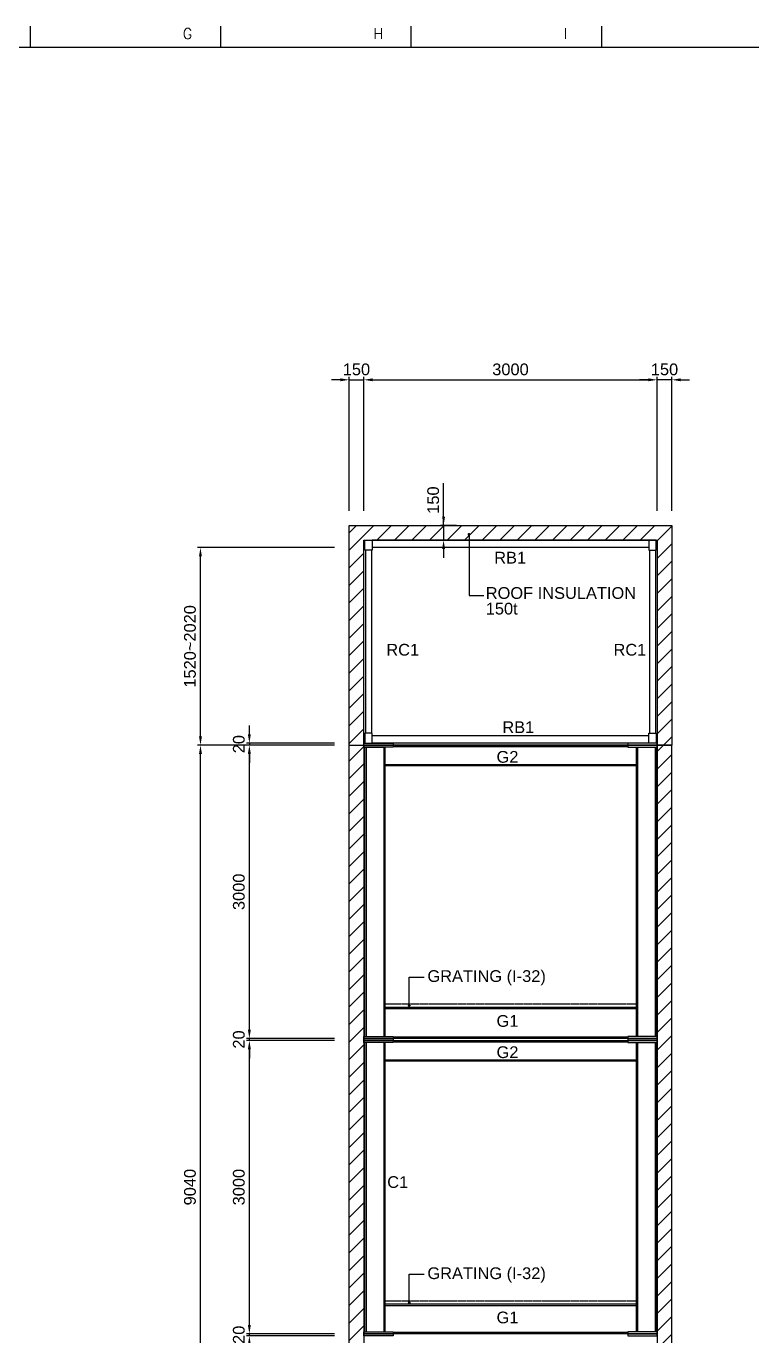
# Model space of a CAD drawing. Header units: millimetres. Extents: x 415966 to 487306, y -108951 to -17325.
# Drawn here: x 464019 to 471439, y -56259 to -42867 of the extents above; entities that cross this region are included whole.
import ezdxf
from ezdxf.enums import TextEntityAlignment as Align

# ---------------------------------------------------------------- set-up
doc = ezdxf.new("R2010")
doc.units = ezdxf.units.MM
doc.header["$LTSCALE"] = 2
doc.linetypes.add('CENTER', pattern=[2, 1.25, -0.25, 0.25, -0.25])
doc.linetypes.add('HIDDEN', pattern=[0.375, 0.25, -0.125])
doc.layers.get('Defpoints').update_dxf_attribs({"color": 250})
for name, color, linetype in [('#20_GR', 3, 'Continuous'), ('C_CEN', 1, 'CENTER'), ('C_COLUMN-01', 2, 'Continuous'), ('C_DIM', 7, 'Continuous'), ('C_GIRDER', 2, 'Continuous'), ('C_TEXT_01', 2, 'Continuous'), ('finish', 1, 'Continuous'), ('TAN-TIT', 30, 'Continuous')]:
    doc.layers.add(name, color=color, linetype=linetype)
doc.styles.add('Arial', font='arial.ttf')
doc.styles.add('COM', font='COMPLEX', dxfattribs={"height": 5})
doc.dimstyles.new('일반도면_0030', dxfattribs={"dimtxt": 120, "dimasz": 90, "dimexe": 30, "dimexo": 150, "dimgap": 45, "dimtad": 1, "dimdec": 0, "dimzin": 0, "dimdsep": 46, "dimtxsty": 'Arial', "dimcen": -150, "dimclrd": 7, "dimclre": 7, "dimclrt": 2, "dimadec": 8, "dimazin": 0, "dimtfac": 1, "dimtdec": 0, "dimtix": 1, "dimtmove": 2, "dimatfit": 3, "dimfxl": 1, "dimtolj": 1, "dimtzin": 0, "dimarcsym": 0})
pattern_1 = [(45, (-63679, 0), (-89.80256, 89.80256), [])]

# ---------------------------------------------------------------- blocks, each defined once
blk = doc.blocks.new('BORDER')
at = {"layer": 'TAN-TIT'}
for p, q in [((8284.8, 16468), (8284.8, 16612.2)), ((9582.7, 16468), (9582.7, 16612.2)), ((10880.6, 16468), (10880.6, 16612.2)), ((12178.4, 16468), (12178.4, 16612.2)), ((23282.3, 16468), (497.7, 16468))]:
    blk.add_line(p, q, dxfattribs=at)
at = {"layer": 'TAN-TIT', "style": 'COM'}
for s, p in [('G', (9323.1, 16525.7)), ('H', (10621, 16525.7)), ('I', (11918.8, 16525.7))]:
    blk.add_text(s, height=72.1, dxfattribs=at).set_placement(p)
blk = doc.blocks.new('*D21')
at = {"layer": 'C_DIM', "color": 7, "lineweight": -2, "transparency": 16777216}
for p, q in [((466301, -53129), (466301, -53039)), ((467171, -53219), (466271, -53219)), ((467171, -53239), (466271, -53239)), ((466301, -53239), (466301, -53219)), ((466301, -53329), (466301, -53419))]:
    blk.add_line(p, q, dxfattribs=at)
at = {"layer": 'C_DIM', "color": 7, "transparency": 16777216}
for points in [[(466286, -53129), (466316, -53129), (466301, -53219)], [(466286, -53329), (466316, -53329), (466301, -53239)]]:
    blk.add_solid(points, dxfattribs=at)
at = {"layer": 'Defpoints', "color": 0, "transparency": 16777216}
for p in [(466301, -53219), (467321, -53219), (467321, -53239)]:
    blk.add_point(p, dxfattribs=at)
at = {"layer": 'C_DIM', "color": 2, "transparency": 16777216, "insert": (466194, -53229), "char_height": 120, "attachment_point": 5, "rotation": 90, "style": 'Arial'}
blk.add_mtext('\\A1;20', dxfattribs=at)
blk = doc.blocks.new('*D22')
at = {"layer": 'C_DIM', "color": 7, "lineweight": -2, "transparency": 16777216}
for p, q in [((467171, -50219), (466271, -50219)), ((466301, -53129), (466301, -50309)), ((467171, -53219), (466271, -53219))]:
    blk.add_line(p, q, dxfattribs=at)
at = {"layer": 'C_DIM', "color": 7, "transparency": 16777216}
for points in [[(466286, -50309), (466316, -50309), (466301, -50219)], [(466286, -53129), (466316, -53129), (466301, -53219)]]:
    blk.add_solid(points, dxfattribs=at)
at = {"layer": 'Defpoints', "color": 0, "transparency": 16777216}
for p in [(466301, -50219), (467321, -50219), (467321, -53219)]:
    blk.add_point(p, dxfattribs=at)
at = {"layer": 'C_DIM', "color": 2, "transparency": 16777216, "insert": (466194, -51719), "char_height": 120, "attachment_point": 5, "rotation": 90, "style": 'Arial'}
blk.add_mtext('\\A1;3000', dxfattribs=at)
blk = doc.blocks.new('*D23')
at = {"layer": 'C_DIM', "color": 7, "lineweight": -2, "transparency": 16777216}
for p, q in [((466971, -50219), (465771, -50219)), ((465801, -59169), (465801, -50309)), ((466971, -59259), (465771, -59259))]:
    blk.add_line(p, q, dxfattribs=at)
at = {"layer": 'C_DIM', "color": 7, "transparency": 16777216}
for points in [[(465786, -50309), (465816, -50309), (465801, -50219)], [(465786, -59169), (465816, -59169), (465801, -59259)]]:
    blk.add_solid(points, dxfattribs=at)
at = {"layer": 'Defpoints', "color": 0, "transparency": 16777216}
for p in [(465801, -50219), (467121, -50219), (467121, -59259)]:
    blk.add_point(p, dxfattribs=at)
at = {"layer": 'C_DIM', "color": 2, "transparency": 16777216, "insert": (465694, -54739), "char_height": 120, "attachment_point": 5, "rotation": 90, "style": 'Arial'}
blk.add_mtext('\\A1;9040', dxfattribs=at)
blk = doc.blocks.new('*D25')
at = {"layer": 'C_DIM', "color": 7, "lineweight": -2, "transparency": 16777216}
for p, q in [((466301, -56149), (466301, -56059)), ((467171, -56239), (466271, -56239)), ((466301, -56259), (466301, -56239)), ((467171, -56259), (466271, -56259)), ((466301, -56349), (466301, -56439))]:
    blk.add_line(p, q, dxfattribs=at)
at = {"layer": 'C_DIM', "color": 7, "transparency": 16777216}
for points in [[(466286, -56149), (466316, -56149), (466301, -56239)], [(466286, -56349), (466316, -56349), (466301, -56259)]]:
    blk.add_solid(points, dxfattribs=at)
at = {"layer": 'Defpoints', "color": 0, "transparency": 16777216}
for p in [(466301, -56239), (467321, -56239), (467321, -56259)]:
    blk.add_point(p, dxfattribs=at)
at = {"layer": 'C_DIM', "color": 2, "transparency": 16777216, "insert": (466194, -56249), "char_height": 120, "attachment_point": 5, "rotation": 90, "style": 'Arial'}
blk.add_mtext('\\A1;20', dxfattribs=at)
blk = doc.blocks.new('*D26')
at = {"layer": 'C_DIM', "color": 7, "lineweight": -2, "transparency": 16777216}
for p, q in [((467171, -53239), (466271, -53239)), ((466301, -56149), (466301, -53329)), ((467171, -56239), (466271, -56239))]:
    blk.add_line(p, q, dxfattribs=at)
at = {"layer": 'C_DIM', "color": 7, "transparency": 16777216}
for points in [[(466286, -53329), (466316, -53329), (466301, -53239)], [(466286, -56149), (466316, -56149), (466301, -56239)]]:
    blk.add_solid(points, dxfattribs=at)
at = {"layer": 'Defpoints', "color": 0, "transparency": 16777216}
for p in [(466301, -53239), (467321, -53239), (467321, -56239)]:
    blk.add_point(p, dxfattribs=at)
at = {"layer": 'C_DIM', "color": 2, "transparency": 16777216, "insert": (466194, -54739), "char_height": 120, "attachment_point": 5, "rotation": 90, "style": 'Arial'}
blk.add_mtext('\\A1;3000', dxfattribs=at)
blk = doc.blocks.new('*D513')
at = {"layer": 'C_DIM', "color": 7, "lineweight": -2, "transparency": 16777216}
for p, q in [((467471, -47823), (467471, -46453)), ((470471, -47823), (470471, -46453)), ((467561, -46483), (470381, -46483))]:
    blk.add_line(p, q, dxfattribs=at)
at = {"layer": 'C_DIM', "color": 7, "transparency": 16777216}
for points in [[(467561, -46468), (467561, -46498), (467471, -46483)], [(470381, -46468), (470381, -46498), (470471, -46483)]]:
    blk.add_solid(points, dxfattribs=at)
at = {"layer": 'Defpoints', "color": 0, "transparency": 16777216}
for p in [(470471, -46483), (467471, -47973), (470471, -47973)]:
    blk.add_point(p, dxfattribs=at)
at = {"layer": 'C_DIM', "color": 2, "transparency": 16777216, "insert": (468971, -46377), "char_height": 120, "attachment_point": 5, "style": 'Arial'}
blk.add_mtext('\\A1;3000', dxfattribs=at)
blk = doc.blocks.new('*D514')
at = {"layer": 'C_DIM', "color": 7, "lineweight": -2, "transparency": 16777216}
for p, q in [((467321, -47823), (467321, -46453)), ((467471, -47823), (467471, -46453)), ((467231, -46483), (467141, -46483)), ((467321, -46483), (467471, -46483)), ((467561, -46483), (467651, -46483))]:
    blk.add_line(p, q, dxfattribs=at)
at = {"layer": 'C_DIM', "color": 7, "transparency": 16777216}
for points in [[(467231, -46468), (467231, -46498), (467321, -46483)], [(467561, -46468), (467561, -46498), (467471, -46483)]]:
    blk.add_solid(points, dxfattribs=at)
at = {"layer": 'Defpoints', "color": 0, "transparency": 16777216}
for p in [(467471, -46483), (467321, -47973), (467471, -47973)]:
    blk.add_point(p, dxfattribs=at)
at = {"layer": 'C_DIM', "color": 2, "transparency": 16777216, "insert": (467396, -46377), "char_height": 120, "attachment_point": 5, "style": 'Arial'}
blk.add_mtext('\\A1;150', dxfattribs=at)
blk = doc.blocks.new('*D515')
at = {"layer": 'C_DIM', "color": 7, "lineweight": -2, "transparency": 16777216}
for p, q in [((470471, -47823), (470471, -46453)), ((470621, -47823), (470621, -46453)), ((470381, -46483), (470291, -46483)), ((470621, -46483), (470471, -46483)), ((470711, -46483), (470801, -46483))]:
    blk.add_line(p, q, dxfattribs=at)
at = {"layer": 'C_DIM', "color": 7, "transparency": 16777216}
for points in [[(470381, -46468), (470381, -46498), (470471, -46483)], [(470711, -46468), (470711, -46498), (470621, -46483)]]:
    blk.add_solid(points, dxfattribs=at)
at = {"layer": 'Defpoints', "color": 0, "transparency": 16777216}
for p in [(470471, -46483), (470471, -47973), (470621, -47973)]:
    blk.add_point(p, dxfattribs=at)
at = {"layer": 'C_DIM', "color": 2, "transparency": 16777216, "insert": (470546, -46377), "char_height": 120, "attachment_point": 5, "style": 'Arial'}
blk.add_mtext('\\A1;150', dxfattribs=at)
blk = doc.blocks.new('*D516')
at = {"layer": 'C_DIM', "color": 7, "lineweight": -2}
for p, q in [((467171, -48199), (465771, -48199)), ((465801, -50129), (465801, -48289)), ((467171, -50219), (465771, -50219))]:
    blk.add_line(p, q, dxfattribs=at)
at = {"layer": 'C_DIM', "color": 7}
for points in [[(465786, -48289), (465816, -48289), (465801, -48199)], [(465786, -50129), (465816, -50129), (465801, -50219)]]:
    blk.add_solid(points, dxfattribs=at)
at = {"layer": 'Defpoints', "color": 0}
for p in [(465801, -48199), (467321, -48199), (467321, -50219)]:
    blk.add_point(p, dxfattribs=at)
at = {"layer": 'C_DIM', "color": 2, "insert": (465694, -49209), "char_height": 120, "attachment_point": 5, "rotation": 90, "style": 'Arial'}
blk.add_mtext('\\A1;1520~2020', dxfattribs=at)
blk = doc.blocks.new('*D512')
at = {"layer": 'C_DIM', "color": 7, "lineweight": -2, "transparency": 16777216}
for p, q in [((468287, -47883), (468287, -47793)), ((468420, -47973), (468257, -47973)), ((468287, -47973), (468287, -48123)), ((468420, -48123), (468257, -48123)), ((468287, -48213), (468287, -48303))]:
    blk.add_line(p, q, dxfattribs=at)
at = {"layer": 'C_DIM', "color": 7, "transparency": 16777216}
for points in [[(468272, -47883), (468302, -47883), (468287, -47973)], [(468272, -48213), (468302, -48213), (468287, -48123)]]:
    blk.add_solid(points, dxfattribs=at)
at = {"layer": 'Defpoints', "color": 0, "transparency": 16777216}
for p in [(468570, -47973), (468287, -48123), (468570, -48123)]:
    blk.add_point(p, dxfattribs=at)
at = {"layer": 'C_DIM', "color": 2, "transparency": 16777216, "insert": (468181, -47713), "char_height": 120, "attachment_point": 5, "rotation": 90, "style": 'Arial'}
blk.add_mtext('\\A1;150', dxfattribs=at)
blk = doc.blocks.new('*D517')
at = {"layer": 'C_DIM', "color": 7, "lineweight": -2}
for p, q in [((466301, -50109), (466301, -50019)), ((467171, -50199), (466271, -50199)), ((467171, -50219), (466271, -50219)), ((466301, -50199), (466301, -50219)), ((466301, -50309), (466301, -50399))]:
    blk.add_line(p, q, dxfattribs=at)
at = {"layer": 'C_DIM', "color": 7}
for points in [[(466286, -50109), (466316, -50109), (466301, -50199)], [(466286, -50309), (466316, -50309), (466301, -50219)]]:
    blk.add_solid(points, dxfattribs=at)
at = {"layer": 'Defpoints', "color": 0}
for p in [(466301, -50219), (467321, -50199), (467321, -50219)]:
    blk.add_point(p, dxfattribs=at)
at = {"layer": 'C_DIM', "color": 2, "insert": (466194, -50209), "char_height": 120, "attachment_point": 5, "rotation": 90, "style": 'Arial'}
blk.add_mtext('\\A1;20', dxfattribs=at)

msp = doc.modelspace()

# ---------------------------------------------------------------- hatches: boundary and pattern name
at = {"layer": 'finish'}
h = msp.add_hatch(dxfattribs=at)
h.set_pattern_fill('ANSI31', color=256, scale=40, style=0)
h.set_pattern_definition(pattern_1)
h.paths.add_polyline_path([(470621.5, -47973), (467321.5, -47973), (467321.5, -50219.2), (467471.5, -50219.2), (467471.5, -48123), (470471.5, -48123), (470471.5, -50219.2), (470621.5, -50219.2)])
h = msp.add_hatch(dxfattribs=at)
h.set_pattern_fill('ANSI31', color=256, scale=40, style=0)
h.set_pattern_definition(pattern_1)
h.paths.add_polyline_path([(467321.5, -59259.2), (467471.5, -59259.2), (467471.5, -50219.2), (467321.5, -50219.2)])
h = msp.add_hatch(dxfattribs=at)
h.set_pattern_fill('ANSI31', color=256, scale=40, style=0)
h.set_pattern_definition(pattern_1)
h.paths.add_polyline_path([(470471.5, -59259.2), (470621.5, -59259.2), (470621.5, -50219.2), (470471.5, -50219.2)])

# ---------------------------------------------------------------- linework, layer by layer
at = {"layer": '#20_GR', "color": 1}
for p, q in [((468546.9, -48063.9), (468546.9, -48687.9)), ((468546.9, -48687.9), (468699.4, -48687.9)), ((467936.2, -52879.5), (467936.2, -52591.7)), ((467936.2, -52591.7), (468088.7, -52591.7)), ((467936.2, -55918.2), (467936.2, -55630.5)), ((467936.2, -55630.5), (468088.7, -55630.5))]:
    msp.add_line(p, q, dxfattribs=at)
at = {"color": 4, "const_width": 15}
for points in [[(468539.4, -48063.9, -1), (468554.4, -48063.9, -1)], [(467928.7, -52879.5, 1), (467943.7, -52879.5, 1)], [(467928.7, -55918.2, 1), (467943.7, -55918.2, 1)]]:
    msp.add_lwpolyline(points, format="xyb", close=True, dxfattribs=at)
at = {"layer": 'C_CEN'}
for p, q in [((467687.5, -52864.9), (470255.5, -52864.9)), ((467687.5, -52896.9), (470255.5, -52896.9)), ((467687.5, -55901.2), (470255.5, -55901.2)), ((467687.5, -55933.2), (470255.5, -55933.2))]:
    msp.add_line(p, q, dxfattribs=at)
at = {"layer": 'C_COLUMN-01'}
for points in [[(470461.5, -50219.2), (470461.5, -50219.2), (470255.5, -50219.2)], [(467481.5, -53199.2), (467481.5, -50239.2), (467687.5, -50239.2), (467687.5, -53199.2)], [(470255.5, -50239.2), (470255.5, -53199.2)], [(470461.5, -53199.2), (470461.5, -50239.2)], [(467481.5, -56219.2), (467481.5, -53259.2)], [(467687.5, -53259.2), (467687.5, -56219.2)], [(470255.5, -53259.2), (470255.5, -56219.2)], [(470461.5, -56219.2), (470461.5, -53259.2)]]:
    msp.add_lwpolyline(points, dxfattribs=at)
at = {"layer": 'C_DIM'}
msp.add_line((468287.3, -47973), (468287.3, -47538.7), dxfattribs=at)
at = {"layer": 'C_GIRDER'}
for p, q in [((470385.3, -48123), (467557.7, -48123)), ((470385.3, -48199.2), (467557.7, -48199.2)), ((467487.8, -48224.6), (467487.8, -50097.6)), ((467551.3, -48224.6), (467551.3, -50097.6)), ((470391.6, -48224.6), (470391.6, -50097.6)), ((470455.1, -48224.6), (470455.1, -50097.6)), ((470385.3, -50123), (467557.7, -50123)), ((470385.3, -50199.2), (467557.7, -50199.2)), ((470255.5, -50219.2), (467687.5, -50219.2))]:
    msp.add_line(p, q, dxfattribs=at)
at = {"layer": 'C_GIRDER', "linetype": 'HIDDEN'}
for p, q in [((467494.1, -50239.2), (467494.1, -53199.2)), ((467674.9, -50239.2), (467674.9, -53199.2)), ((467771.5, -50232.7), (470171.5, -50232.7)), ((470268.1, -50239.2), (470268.1, -53199.2)), ((470448.9, -50239.2), (470448.9, -53199.2)), ((467687.5, -50415.7), (470255.5, -50415.7)), ((467687.5, -52913.2), (470255.5, -52913.2)), ((467494.1, -53259.2), (467494.1, -56219.2)), ((467674.9, -53259.2), (467674.9, -56219.2)), ((467771.5, -53202.9), (470171.5, -53202.9)), ((467771.5, -53252.7), (470171.5, -53252.7)), ((470268.1, -53259.2), (470268.1, -56219.2)), ((470448.9, -53259.2), (470448.9, -56219.2)), ((467687.5, -53435.7), (470255.5, -53435.7)), ((467687.5, -55949.5), (470255.5, -55949.5)), ((467771.5, -56222.9), (470171.5, -56222.9))]:
    msp.add_line(p, q, dxfattribs=at)
at = {"layer": 'C_GIRDER'}
for points in [[(467481.5, -48123), (467557.7, -48123), (467557.7, -48224.6), (467481.5, -48224.6)], [(470461.5, -48123), (470385.3, -48123), (470385.3, -48224.6), (470461.5, -48224.6)], [(467471.5, -50199.2), (467771.5, -50199.2), (467771.5, -50219.2), (467471.5, -50219.2)], [(467471.5, -50219.2), (467771.5, -50219.2), (467771.5, -50239.2), (467471.5, -50239.2)], [(467481.5, -50199.2), (467557.7, -50199.2), (467557.7, -50097.6), (467481.5, -50097.6)], [(470471.5, -50199.2), (470171.5, -50199.2), (470171.5, -50219.2), (470471.5, -50219.2)], [(470471.5, -50219.2), (470171.5, -50219.2), (470171.5, -50239.2), (470471.5, -50239.2)], [(470461.5, -50199.2), (470385.3, -50199.2), (470385.3, -50097.6), (470461.5, -50097.6)], [(467471.5, -53199.2), (467771.5, -53199.2), (467771.5, -53219.2), (467471.5, -53219.2)], [(467471.5, -53219.2), (467771.5, -53219.2), (467771.5, -53239.2), (467471.5, -53239.2)], [(467471.5, -53239.2), (467771.5, -53239.2), (467771.5, -53259.2), (467471.5, -53259.2)], [(470471.5, -53199.2), (470171.5, -53199.2), (470171.5, -53219.2), (470471.5, -53219.2)], [(470471.5, -53219.2), (470171.5, -53219.2), (470171.5, -53239.2), (470471.5, -53239.2)], [(470471.5, -53239.2), (470171.5, -53239.2), (470171.5, -53259.2), (470471.5, -53259.2)], [(467471.5, -56219.2), (467771.5, -56219.2), (467771.5, -56239.2), (467471.5, -56239.2)], [(467471.5, -56239.2), (467771.5, -56239.2), (467771.5, -56259.2), (467471.5, -56259.2)], [(470471.5, -56219.2), (470171.5, -56219.2), (470171.5, -56239.2), (470471.5, -56239.2)], [(470471.5, -56239.2), (470171.5, -56239.2), (470171.5, -56259.2), (470471.5, -56259.2)]]:
    msp.add_lwpolyline(points, close=True, dxfattribs=at)
for points in [[(467687.5, -50219.2), (470255.5, -50219.2)], [(470255.5, -50239.2), (470255.5, -50429.2), (467687.5, -50429.2), (467687.5, -50239.2)], [(467687.5, -53199.2), (467687.5, -52896.9), (470255.5, -52896.9), (470255.5, -53199.2)], [(470255.5, -53219.2), (470255.5, -53219.2), (467687.5, -53219.2)], [(467687.5, -53239.2), (470255.5, -53239.2)], [(470255.5, -53259.2), (470255.5, -53449.2), (467687.5, -53449.2), (467687.5, -53259.2)], [(467687.5, -56219.2), (467687.5, -55933.2), (470255.5, -55933.2), (470255.5, -56219.2)], [(470255.5, -56239.2), (470255.5, -56239.2), (467687.5, -56239.2)]]:
    msp.add_lwpolyline(points, dxfattribs=at)
at = {"layer": 'finish'}
for p, q in [((467321.5, -50219.2), (467321.5, -47973)), ((467321.5, -47973), (470621.5, -47973)), ((470621.5, -47973), (470621.5, -50219.2)), ((467471.5, -50219.2), (467471.5, -48123)), ((467471.5, -48123), (470471.5, -48123)), ((470471.5, -48123), (470471.5, -50219.2)), ((467321.5, -50219.2), (470621.5, -50219.2))]:
    msp.add_line(p, q, dxfattribs=at)
for points in [[(467321.5, -50219.2), (467471.5, -50219.2), (467471.5, -59259.2), (467321.5, -59259.2)], [(470621.5, -50219.2), (470471.5, -50219.2), (470471.5, -59259.2), (470621.5, -59259.2)]]:
    msp.add_lwpolyline(points, close=True, dxfattribs=at)

# ---------------------------------------------------------------- block references
at = {"xscale": 1.5, "yscale": 1.5, "zscale": 1.5}
msp.add_blockref('BORDER', (451635.9, -67785.1), dxfattribs=at)

# ---------------------------------------------------------------- texts
at = {"layer": 'C_TEXT_01', "style": 'Arial'}
for s, p in [('RB1', (468804.7, -48361.9)), ('ROOF INSULATION', (468718.3, -48723.1)), ('150t', (468718.3, -48883.1)), ('RC1', (467701.4, -49303.4)), ('RC1', (470024.4, -49303.4)), ('RB1', (468888.1, -50095.5)), ('GRATING (I-32)', (468121.8, -52640.5)), ('GRATING (I-32)', (468121.8, -55679.2))]:
    msp.add_text(s, height=120, dxfattribs=at).set_placement(p)
for s, p in [('G2', (468828.6, -50398.8)), ('G1', (468828.6, -53099.4)), ('G2', (468828.6, -53418.8)), ('G1', (468828.6, -56131.7))]:
    msp.add_text(s, height=120, rotation=360, dxfattribs=at).set_placement(p)
msp.add_text('C1', height=120, dxfattribs=at).set_placement((467817.8, -54687.2), align=Align.MIDDLE_CENTER)

# ---------------------------------------------------------------- dimensions: what is measured, and where the dimension line sits
at = {"layer": 'C_DIM'}
for base, p1, p2, picture, middle in [((467471.5, -46483.2), (467321.5, -47973), (467471.5, -47973), '*D514', (467396.5, -46377)), ((470471.5, -46483.2), (467471.5, -47973), (470471.5, -47973), '*D513', (468971.5, -46376.9))]:
    dim = msp.add_linear_dim(base=base, p1=p1, p2=p2, dimstyle='일반도면_0030', dxfattribs=at)
    dim.commit()
    dim.dimension.update_dxf_attribs({"geometry": picture, "text_midpoint": middle})
for base, p1, p2, angle, picture, middle in [((470471.5, -46483.2), (470621.5, -47973), (470471.5, -47973), 180, '*D515', (470546.5, -46377)), ((466300.6, -50219.2), (467321.5, -50199.2), (467321.5, -50219.2), 90, '*D517', (466194.3, -50209.2))]:
    dim = msp.add_linear_dim(base=base, p1=p1, p2=p2, angle=angle, dimstyle='일반도면_0030', dxfattribs=at)
    dim.commit()
    dim.dimension.update_dxf_attribs({"geometry": picture, "text_midpoint": middle})
dim = msp.add_linear_dim(base=(468287.3, -48123), p1=(468569.5, -47973), p2=(468569.5, -48123), angle=270, dimstyle='일반도면_0030', dxfattribs=at)
dim.commit()
dim.dimension.update_dxf_attribs({"geometry": '*D512', "text_midpoint": (468181.1, -47713.3), "dimtype": 161})
dim = msp.add_linear_dim(base=(465800.6, -48199.2), p1=(467321.5, -50219.2), p2=(467321.5, -48199.2), angle=90, text='1520~<>', dimstyle='일반도면_0030', dxfattribs=at)
dim.commit()
dim.dimension.update_dxf_attribs({"geometry": '*D516', "text_midpoint": (465694.3, -49209.2)})
for p1, p2, distance, picture, middle in [((467121.5, -59259.2), (467121.5, -50219.2), 1320.9, '*D23', (465694.3, -54739.2)), ((467321.5, -53219.2), (467321.5, -50219.2), 1020.9, '*D22', (466194.3, -51719.2)), ((467321.5, -53239.2), (467321.5, -53219.2), 1020.9, '*D21', (466194.3, -53229.2)), ((467321.5, -56239.2), (467321.5, -53239.2), 1020.9, '*D26', (466194.3, -54739.2)), ((467321.5, -56259.2), (467321.5, -56239.2), 1020.9, '*D25', (466194.3, -56249.2))]:
    dim = msp.add_aligned_dim(p1=p1, p2=p2, distance=distance, dimstyle='일반도면_0030', dxfattribs=at)
    dim.commit()
    dim.dimension.update_dxf_attribs({"geometry": picture, "text_midpoint": middle})

doc.saveas('drawing.dxf')
